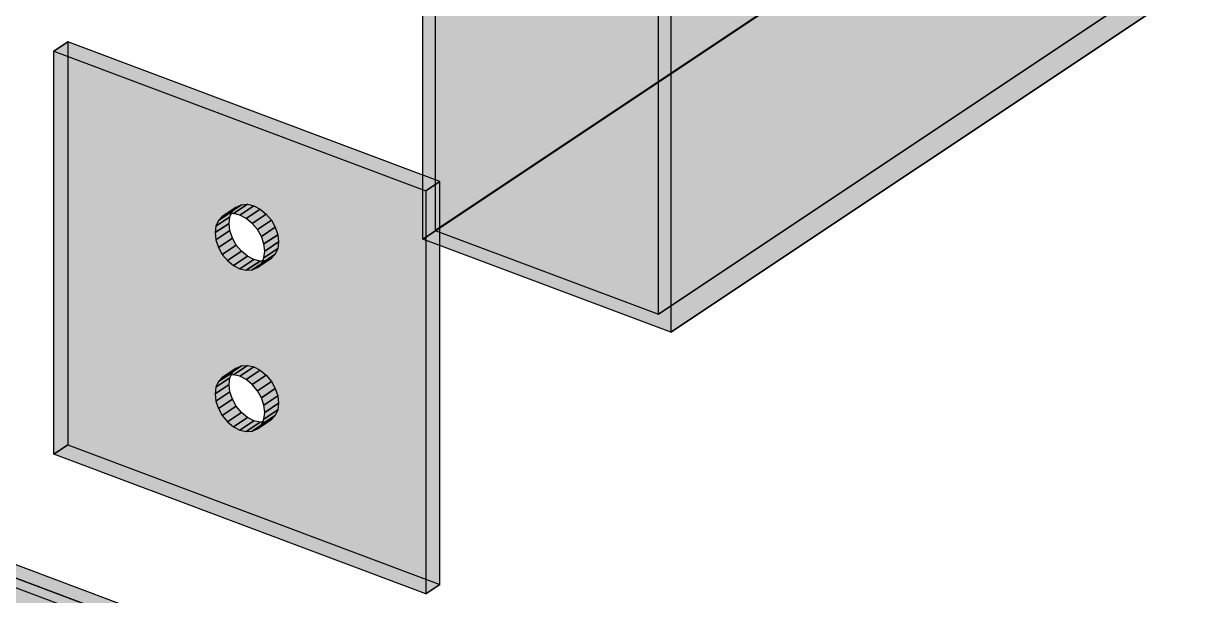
# Model space of a CAD drawing. Header units: millimetres. Extents: x 50 to 612415, y 2 to 4150.
# Drawn here: x 506879.4 to 507082.6, y 2608.5 to 2707 of the extents above; entities that cross this region are included whole.
import ezdxf

# ---------------------------------------------------------------- set-up
doc = ezdxf.new("R2010")
doc.units = ezdxf.units.MM
doc.layers.add('HATCH', color=8, linetype='Continuous', lineweight=9)
doc.layers.add('OUTLINE', color=7, linetype='Continuous', lineweight=25)

msp = doc.modelspace()

# ---------------------------------------------------------------- hatches: boundary and pattern name
at = {"layer": 'HATCH', "true_color": 0x617c87}
for points in [[(505686.838, 3037.056), (507734.839, 2269.056), (507757.293, 2284.025), (505709.292, 3052.025)], [(507734.839, 2266.741), (505686.838, 3034.741), (505709.292, 3049.71), (507757.293, 2281.71)], [(505707.688, 3048.641), (507755.689, 2280.641), (507757.293, 2281.71), (505709.292, 3049.71)]]:
    msp.add_hatch(color=145, dxfattribs=at).paths.add_polyline_path(points)
at = {"layer": 'HATCH', "true_color": 0x5b747f}
for points in [[(507757.293, 2284.025), (505709.292, 3052.025), (505709.292, 3049.71)], [(505707.688, 3048.641), (507755.689, 2280.641), (507755.689, 2273.696)], [(507757.293, 2274.765), (507757.293, 2281.71), (505709.292, 3049.71)], [(507757.293, 2284.025), (505709.292, 3049.71), (507757.293, 2281.71)]]:
    msp.add_hatch(color=147, dxfattribs=at).paths.add_polyline_path(points)
at = {"layer": 'HATCH', "true_color": 0x46848e}
for points in [[(506948.208, 2669.852), (506948.208, 2727.726), (507326.715, 2980.064), (507326.715, 2922.19)], [(506950.346, 2724.609), (506950.346, 2671.365), (507328.853, 2923.703), (507328.853, 2976.947)], [(506990.977, 2711.688), (506990.977, 2653.814), (507369.484, 2906.152), (507369.484, 2964.026)], [(506988.838, 2656.931), (506988.838, 2710.175), (507367.345, 2962.513), (507367.345, 2909.269)], [(506884.589, 2632.79), (506884.589, 2702.239), (506886.994, 2703.842), (506886.994, 2634.394)], [(506948.742, 2678.181), (506948.742, 2608.732), (506951.148, 2610.336), (506951.148, 2679.785)], [(506913.641, 2673.783), (506912.962, 2673.079), (506915.367, 2674.683), (506916.047, 2675.387)], [(506919.69, 2664.967), (506920.369, 2665.671), (506922.775, 2667.275), (506922.095, 2666.571)], [(506913.641, 2646.004), (506912.962, 2645.3), (506915.367, 2646.904), (506916.047, 2647.608)], [(506919.69, 2637.188), (506920.369, 2637.892), (506922.775, 2639.496), (506922.095, 2638.792)]]:
    msp.add_hatch(color=145, dxfattribs=at).paths.add_polyline_path(points)
at = {"layer": 'HATCH', "true_color": 0x468f99}
for points in [[(506950.346, 2671.365), (506988.838, 2656.931), (507367.345, 2909.269), (507328.853, 2923.703)], [(506990.977, 2653.814), (506948.208, 2669.852), (507326.715, 2922.19), (507369.484, 2906.152)], [(506884.589, 2702.239), (506948.742, 2678.181), (506951.148, 2679.785), (506886.994, 2703.842)], [(506919.69, 2671.515), (506918.804, 2672.583), (506921.21, 2674.187), (506922.095, 2673.119)], [(506913.641, 2667.235), (506914.527, 2666.168), (506916.933, 2667.771), (506916.047, 2668.839)], [(506919.69, 2643.736), (506918.804, 2644.803), (506921.21, 2646.407), (506922.095, 2645.339)], [(506913.641, 2639.456), (506914.527, 2638.388), (506916.933, 2639.992), (506916.047, 2641.06)], [(506948.742, 2608.732), (506884.589, 2632.79), (506886.994, 2634.394), (506951.148, 2610.336)]]:
    msp.add_hatch(color=135, dxfattribs=at).paths.add_polyline_path(points)
at = {"layer": 'HATCH', "true_color": 0x468690}
for points in [[(506950.346, 2724.609), (506948.208, 2669.852), (506948.208, 2727.726)], [(506950.346, 2724.609), (506950.346, 2671.365), (506948.208, 2669.852)], [(506990.977, 2711.688), (506990.977, 2653.814), (506988.838, 2656.931)], [(506990.977, 2711.688), (506988.838, 2656.931), (506988.838, 2710.175)], [(506886.994, 2703.842), (506886.994, 2634.394), (506915.367, 2674.683)], [(506886.994, 2703.842), (506915.367, 2674.683), (506916.047, 2675.387)], [(506886.994, 2703.842), (506916.047, 2675.387), (506916.933, 2675.791)], [(506886.994, 2703.842), (506916.933, 2675.791), (506917.964, 2675.866)], [(506886.994, 2703.842), (506917.964, 2675.866), (506919.071, 2675.609)], [(506886.994, 2703.842), (506919.071, 2675.609), (506920.178, 2675.036)], [(506886.994, 2703.842), (506920.178, 2675.036), (506921.21, 2674.187)], [(506951.148, 2679.785), (506886.994, 2703.842), (506921.21, 2674.187)], [(506912.962, 2673.079), (506884.589, 2632.79), (506884.589, 2702.239)], [(506913.641, 2673.783), (506912.962, 2673.079), (506884.589, 2702.239)], [(506914.527, 2674.187), (506913.641, 2673.783), (506884.589, 2702.239)], [(506915.558, 2674.262), (506914.527, 2674.187), (506884.589, 2702.239)], [(506916.665, 2674.005), (506915.558, 2674.262), (506884.589, 2702.239)], [(506917.772, 2673.432), (506916.665, 2674.005), (506884.589, 2702.239)], [(506918.804, 2672.583), (506917.772, 2673.432), (506884.589, 2702.239)], [(506918.804, 2672.583), (506884.589, 2702.239), (506948.742, 2678.181)], [(506951.148, 2610.336), (506951.148, 2679.785), (506921.21, 2666.168)], [(506951.148, 2679.785), (506922.095, 2666.571), (506921.21, 2666.168)], [(506951.148, 2679.785), (506921.21, 2674.187), (506922.095, 2673.119)], [(506951.148, 2679.785), (506922.775, 2667.275), (506922.095, 2666.571)], [(506951.148, 2679.785), (506922.095, 2673.119), (506922.775, 2671.905)], [(506951.148, 2679.785), (506923.202, 2668.232), (506922.775, 2667.275)], [(506951.148, 2679.785), (506922.775, 2671.905), (506923.202, 2670.628)], [(506951.148, 2679.785), (506923.348, 2669.375), (506923.202, 2668.232)], [(506951.148, 2679.785), (506923.202, 2670.628), (506923.348, 2669.375)], [(506918.804, 2664.564), (506948.742, 2678.181), (506948.742, 2608.732)], [(506918.804, 2664.564), (506919.69, 2664.967), (506948.742, 2678.181)], [(506919.69, 2671.515), (506918.804, 2672.583), (506948.742, 2678.181)], [(506919.69, 2664.967), (506920.369, 2665.671), (506948.742, 2678.181)], [(506920.369, 2670.301), (506919.69, 2671.515), (506948.742, 2678.181)], [(506920.369, 2665.671), (506920.797, 2666.628), (506948.742, 2678.181)], [(506920.797, 2669.024), (506920.369, 2670.301), (506948.742, 2678.181)], [(506920.797, 2666.628), (506920.942, 2667.771), (506948.742, 2678.181)], [(506920.942, 2667.771), (506920.797, 2669.024), (506948.742, 2678.181)], [(506886.994, 2634.394), (506914.94, 2673.727), (506915.367, 2674.683)], [(506912.962, 2673.079), (506912.534, 2672.123), (506884.589, 2632.79)], [(506886.994, 2634.394), (506914.794, 2672.583), (506914.94, 2673.727)], [(506912.534, 2672.123), (506912.389, 2670.979), (506884.589, 2632.79)], [(506884.589, 2632.79), (506912.389, 2670.979), (506912.534, 2669.726)], [(506914.94, 2671.33), (506914.794, 2672.583), (506886.994, 2634.394)], [(506914.94, 2671.33), (506886.994, 2634.394), (506914.794, 2644.803)], [(506912.389, 2670.979), (506912.534, 2669.726), (506914.94, 2671.33), (506914.794, 2672.583)], [(506914.94, 2671.33), (506914.794, 2644.803), (506914.94, 2645.947)], [(506914.94, 2671.33), (506914.94, 2645.947), (506915.367, 2646.904)], [(506914.94, 2671.33), (506915.367, 2646.904), (506916.047, 2647.608)], [(506914.94, 2671.33), (506916.047, 2647.608), (506916.933, 2648.011)], [(506914.94, 2671.33), (506916.933, 2648.011), (506917.964, 2648.087)], [(506914.94, 2671.33), (506917.964, 2648.087), (506919.071, 2647.83)], [(506914.94, 2671.33), (506919.071, 2647.83), (506920.178, 2647.257)], [(506914.94, 2671.33), (506920.178, 2647.257), (506921.21, 2646.407)], [(506914.94, 2671.33), (506922.775, 2644.126), (506923.202, 2642.849)], [(506914.94, 2671.33), (506921.21, 2646.407), (506922.095, 2645.339)], [(506914.94, 2671.33), (506922.095, 2645.339), (506922.775, 2644.126)], [(506915.367, 2670.053), (506914.94, 2671.33), (506923.202, 2642.849)], [(506920.942, 2667.771), (506920.797, 2669.024), (506923.202, 2670.628), (506923.348, 2669.375)], [(506948.208, 2669.852), (506950.346, 2671.365), (506988.838, 2656.931)], [(506912.389, 2643.2), (506884.589, 2632.79), (506912.534, 2669.726)], [(506912.534, 2644.343), (506912.389, 2643.2), (506912.534, 2669.726)], [(506912.962, 2645.3), (506912.534, 2644.343), (506912.534, 2669.726)], [(506913.641, 2646.004), (506912.962, 2645.3), (506912.534, 2669.726)], [(506914.527, 2646.407), (506913.641, 2646.004), (506912.534, 2669.726)], [(506915.558, 2646.483), (506914.527, 2646.407), (506912.534, 2669.726)], [(506916.665, 2646.226), (506915.558, 2646.483), (506912.534, 2669.726)], [(506917.772, 2645.653), (506916.665, 2646.226), (506912.534, 2669.726)], [(506918.804, 2644.803), (506917.772, 2645.653), (506912.534, 2669.726)], [(506920.797, 2641.245), (506920.369, 2642.522), (506912.534, 2669.726)], [(506919.69, 2643.736), (506918.804, 2644.803), (506912.534, 2669.726)], [(506920.369, 2642.522), (506919.69, 2643.736), (506912.534, 2669.726)], [(506920.797, 2641.245), (506912.534, 2669.726), (506912.962, 2668.449)], [(506916.047, 2668.839), (506915.367, 2670.053), (506923.202, 2642.849)], [(506951.148, 2610.336), (506916.047, 2668.839), (506923.202, 2642.849)], [(506951.148, 2610.336), (506916.933, 2667.771), (506916.047, 2668.839)], [(506990.977, 2653.814), (506948.208, 2669.852), (506988.838, 2656.931)], [(506920.797, 2641.245), (506912.962, 2668.449), (506913.641, 2667.235)], [(506920.797, 2641.245), (506913.641, 2667.235), (506948.742, 2608.732)], [(506913.641, 2667.235), (506914.527, 2666.168), (506948.742, 2608.732)], [(506951.148, 2610.336), (506917.964, 2666.922), (506916.933, 2667.771)], [(506951.148, 2610.336), (506919.071, 2666.349), (506917.964, 2666.922)], [(506914.527, 2666.168), (506915.558, 2665.318), (506948.742, 2608.732)], [(506915.558, 2665.318), (506916.665, 2664.745), (506948.742, 2608.732)], [(506916.665, 2664.745), (506917.772, 2664.488), (506948.742, 2608.732)], [(506917.772, 2664.488), (506918.804, 2664.564), (506948.742, 2608.732)], [(506951.148, 2610.336), (506920.178, 2666.092), (506919.071, 2666.349)], [(506951.148, 2610.336), (506921.21, 2666.168), (506920.178, 2666.092)], [(506914.94, 2643.551), (506914.794, 2644.803), (506886.994, 2634.394)], [(506912.389, 2643.2), (506912.534, 2641.947), (506914.94, 2643.551), (506914.794, 2644.803)], [(506884.589, 2632.79), (506912.389, 2643.2), (506912.534, 2641.947)], [(506915.367, 2642.274), (506914.94, 2643.551), (506886.994, 2634.394)], [(506916.047, 2641.06), (506915.367, 2642.274), (506886.994, 2634.394)], [(506920.942, 2639.992), (506920.797, 2641.245), (506923.202, 2642.849), (506923.348, 2641.596)], [(506951.148, 2610.336), (506923.202, 2642.849), (506923.348, 2641.596)], [(506884.589, 2632.79), (506912.534, 2641.947), (506912.962, 2640.67)], [(506884.589, 2632.79), (506912.962, 2640.67), (506913.641, 2639.456)], [(506916.933, 2639.992), (506916.047, 2641.06), (506886.994, 2634.394)], [(506920.942, 2639.992), (506920.797, 2641.245), (506948.742, 2608.732)], [(506951.148, 2610.336), (506923.202, 2640.452), (506922.775, 2639.496)], [(506951.148, 2610.336), (506923.348, 2641.596), (506923.202, 2640.452)], [(506884.589, 2632.79), (506913.641, 2639.456), (506914.527, 2638.388)], [(506948.742, 2608.732), (506884.589, 2632.79), (506914.527, 2638.388)], [(506916.933, 2639.992), (506886.994, 2634.394), (506951.148, 2610.336)], [(506914.527, 2638.388), (506915.558, 2637.539), (506948.742, 2608.732)], [(506951.148, 2610.336), (506917.964, 2639.143), (506916.933, 2639.992)], [(506951.148, 2610.336), (506919.071, 2638.57), (506917.964, 2639.143)], [(506951.148, 2610.336), (506920.178, 2638.312), (506919.071, 2638.57)], [(506951.148, 2610.336), (506921.21, 2638.388), (506920.178, 2638.312)], [(506920.369, 2637.892), (506920.797, 2638.848), (506948.742, 2608.732)], [(506920.797, 2638.848), (506920.942, 2639.992), (506948.742, 2608.732)], [(506951.148, 2610.336), (506922.095, 2638.792), (506921.21, 2638.388)], [(506951.148, 2610.336), (506922.775, 2639.496), (506922.095, 2638.792)], [(506915.558, 2637.539), (506916.665, 2636.966), (506948.742, 2608.732)], [(506916.665, 2636.966), (506917.772, 2636.709), (506948.742, 2608.732)], [(506917.772, 2636.709), (506918.804, 2636.784), (506948.742, 2608.732)], [(506918.804, 2636.784), (506919.69, 2637.188), (506948.742, 2608.732)], [(506919.69, 2637.188), (506920.369, 2637.892), (506948.742, 2608.732)]]:
    msp.add_hatch(color=145, dxfattribs=at).paths.add_polyline_path(points)
at = {"layer": 'HATCH', "true_color": 0x468089}
for points in [[(506912.962, 2673.079), (506912.534, 2672.123), (506914.94, 2673.727), (506915.367, 2674.683)], [(506920.369, 2665.671), (506920.797, 2666.628), (506923.202, 2668.232), (506922.775, 2667.275)], [(506912.962, 2645.3), (506912.534, 2644.343), (506914.94, 2645.947), (506915.367, 2646.904)], [(506920.369, 2637.892), (506920.797, 2638.848), (506923.202, 2640.452), (506922.775, 2639.496)]]:
    msp.add_hatch(color=137, dxfattribs=at).paths.add_polyline_path(points)
at = {"layer": 'HATCH', "true_color": 0x468892}
for points in [[(506914.527, 2674.187), (506913.641, 2673.783), (506916.047, 2675.387), (506916.933, 2675.791)], [(506918.804, 2664.564), (506919.69, 2664.967), (506922.095, 2666.571), (506921.21, 2666.168)], [(506914.527, 2646.407), (506913.641, 2646.004), (506916.047, 2647.608), (506916.933, 2648.011)], [(506918.804, 2636.784), (506919.69, 2637.188), (506922.095, 2638.792), (506921.21, 2638.388)]]:
    msp.add_hatch(color=145, dxfattribs=at).paths.add_polyline_path(points)
at = {"layer": 'HATCH', "true_color": 0x468b96}
for points in [[(506915.558, 2674.262), (506914.527, 2674.187), (506916.933, 2675.791), (506917.964, 2675.866)], [(506917.772, 2664.488), (506918.804, 2664.564), (506921.21, 2666.168), (506920.178, 2666.092)], [(506915.558, 2646.483), (506914.527, 2646.407), (506916.933, 2648.011), (506917.964, 2648.087)], [(506917.772, 2636.709), (506918.804, 2636.784), (506921.21, 2638.388), (506920.178, 2638.312)]]:
    msp.add_hatch(color=145, dxfattribs=at).paths.add_polyline_path(points)
at = {"layer": 'HATCH', "true_color": 0x468e98}
for points in [[(506916.665, 2674.005), (506915.558, 2674.262), (506917.964, 2675.866), (506919.071, 2675.609)], [(506916.665, 2664.745), (506917.772, 2664.488), (506920.178, 2666.092), (506919.071, 2666.349)], [(506916.665, 2646.226), (506915.558, 2646.483), (506917.964, 2648.087), (506919.071, 2647.83)], [(506916.665, 2636.966), (506917.772, 2636.709), (506920.178, 2638.312), (506919.071, 2638.57)]]:
    msp.add_hatch(color=145, dxfattribs=at).paths.add_polyline_path(points)
at = {"layer": 'HATCH', "true_color": 0x468f9a}
for points in [[(506917.772, 2673.432), (506916.665, 2674.005), (506919.071, 2675.609), (506920.178, 2675.036)], [(506918.804, 2672.583), (506917.772, 2673.432), (506920.178, 2675.036), (506921.21, 2674.187)], [(506914.527, 2666.168), (506915.558, 2665.318), (506917.964, 2666.922), (506916.933, 2667.771)], [(506915.558, 2665.318), (506916.665, 2664.745), (506919.071, 2666.349), (506917.964, 2666.922)], [(506917.772, 2645.653), (506916.665, 2646.226), (506919.071, 2647.83), (506920.178, 2647.257)], [(506918.804, 2644.803), (506917.772, 2645.653), (506920.178, 2647.257), (506921.21, 2646.407)], [(506914.527, 2638.388), (506915.558, 2637.539), (506917.964, 2639.143), (506916.933, 2639.992)], [(506915.558, 2637.539), (506916.665, 2636.966), (506919.071, 2638.57), (506917.964, 2639.143)]]:
    msp.add_hatch(color=135, dxfattribs=at).paths.add_polyline_path(points)
at = {"layer": 'HATCH', "true_color": 0x46828c}
for points in [[(506912.534, 2672.123), (506912.389, 2670.979), (506914.794, 2672.583), (506914.94, 2673.727)], [(506920.797, 2666.628), (506920.942, 2667.771), (506923.348, 2669.375), (506923.202, 2668.232)], [(506912.534, 2644.343), (506912.389, 2643.2), (506914.794, 2644.803), (506914.94, 2645.947)], [(506920.797, 2638.848), (506920.942, 2639.992), (506923.348, 2641.596), (506923.202, 2640.452)]]:
    msp.add_hatch(color=145, dxfattribs=at).paths.add_polyline_path(points)
at = {"layer": 'HATCH', "true_color": 0x468d97}
for points in [[(506920.369, 2670.301), (506919.69, 2671.515), (506922.095, 2673.119), (506922.775, 2671.905)], [(506912.962, 2668.449), (506913.641, 2667.235), (506916.047, 2668.839), (506915.367, 2670.053)], [(506920.369, 2642.522), (506919.69, 2643.736), (506922.095, 2645.339), (506922.775, 2644.126)], [(506912.962, 2640.67), (506913.641, 2639.456), (506916.047, 2641.06), (506915.367, 2642.274)]]:
    msp.add_hatch(color=145, dxfattribs=at).paths.add_polyline_path(points)
at = {"layer": 'HATCH', "true_color": 0x468a94}
for points in [[(506912.534, 2669.726), (506912.962, 2668.449), (506915.367, 2670.053), (506914.94, 2671.33)], [(506920.797, 2669.024), (506920.369, 2670.301), (506922.775, 2671.905), (506923.202, 2670.628)], [(506912.534, 2641.947), (506912.962, 2640.67), (506915.367, 2642.274), (506914.94, 2643.551)], [(506920.797, 2641.245), (506920.369, 2642.522), (506922.775, 2644.126), (506923.202, 2642.849)]]:
    msp.add_hatch(color=145, dxfattribs=at).paths.add_polyline_path(points)

# ---------------------------------------------------------------- linework, layer by layer
at = {"layer": 'OUTLINE', "color": 139, "true_color": 0x42544a}
for p, q in [((507757.293, 2284.025), (505709.292, 3052.025)), ((507757.293, 2284.025), (505709.292, 3052.025)), ((505707.688, 3048.641), (507755.689, 2280.641)), ((505707.688, 3048.641), (507755.689, 2280.641)), ((507757.293, 2281.71), (505709.292, 3049.71)), ((505709.292, 3049.71), (507757.293, 2281.71)), ((507757.293, 2281.71), (505709.292, 3049.71)), ((505709.292, 3049.71), (507757.293, 2281.71)), ((507328.853, 2923.703), (506950.346, 2671.365)), ((506950.346, 2671.365), (507328.853, 2923.703)), ((506948.208, 2669.852), (507326.715, 2922.19)), ((507326.715, 2922.19), (506948.208, 2669.852)), ((506988.838, 2656.931), (507367.345, 2909.269)), ((507367.345, 2909.269), (506988.838, 2656.931)), ((507369.484, 2906.152), (506990.977, 2653.814)), ((506990.977, 2653.814), (507369.484, 2906.152)), ((506948.208, 2669.852), (506948.208, 2727.726)), ((506948.208, 2669.852), (506948.208, 2727.726)), ((506950.346, 2724.609), (506950.346, 2671.365)), ((506950.346, 2724.609), (506950.346, 2671.365)), ((506990.977, 2711.688), (506990.977, 2653.814)), ((506990.977, 2711.688), (506990.977, 2653.814)), ((506988.838, 2656.931), (506988.838, 2710.175)), ((506988.838, 2656.931), (506988.838, 2710.175)), ((506884.589, 2702.239), (506886.994, 2703.842)), ((506886.994, 2703.842), (506884.589, 2702.239)), ((506886.994, 2703.842), (506886.994, 2634.394)), ((506886.994, 2703.842), (506886.994, 2634.394)), ((506951.148, 2679.785), (506886.994, 2703.842)), ((506951.148, 2679.785), (506886.994, 2703.842)), ((506884.589, 2632.79), (506884.589, 2702.239)), ((506884.589, 2632.79), (506884.589, 2702.239)), ((506884.589, 2702.239), (506948.742, 2678.181)), ((506884.589, 2702.239), (506948.742, 2678.181)), ((506948.742, 2678.181), (506951.148, 2679.785)), ((506951.148, 2679.785), (506948.742, 2678.181)), ((506951.148, 2610.336), (506951.148, 2679.785)), ((506951.148, 2610.336), (506951.148, 2679.785)), ((506948.742, 2678.181), (506948.742, 2608.732)), ((506948.742, 2678.181), (506948.742, 2608.732)), ((506915.367, 2674.683), (506912.962, 2673.079)), ((506912.962, 2673.079), (506915.367, 2674.683)), ((506916.047, 2675.387), (506913.641, 2673.783)), ((506913.641, 2673.783), (506916.047, 2675.387)), ((506916.933, 2675.791), (506914.527, 2674.187)), ((506914.527, 2674.187), (506916.933, 2675.791)), ((506914.94, 2673.727), (506915.367, 2674.683)), ((506914.94, 2673.727), (506915.367, 2674.683)), ((506915.367, 2674.683), (506916.047, 2675.387)), ((506915.367, 2674.683), (506916.047, 2675.387)), ((506917.964, 2675.866), (506915.558, 2674.262)), ((506915.558, 2674.262), (506917.964, 2675.866)), ((506916.047, 2675.387), (506916.933, 2675.791)), ((506916.047, 2675.387), (506916.933, 2675.791)), ((506919.071, 2675.609), (506916.665, 2674.005)), ((506916.665, 2674.005), (506919.071, 2675.609)), ((506916.933, 2675.791), (506917.964, 2675.866)), ((506916.933, 2675.791), (506917.964, 2675.866)), ((506920.178, 2675.036), (506917.772, 2673.432)), ((506917.772, 2673.432), (506920.178, 2675.036)), ((506917.964, 2675.866), (506919.071, 2675.609)), ((506917.964, 2675.866), (506919.071, 2675.609)), ((506919.071, 2675.609), (506920.178, 2675.036)), ((506919.071, 2675.609), (506920.178, 2675.036)), ((506920.178, 2675.036), (506921.21, 2674.187)), ((506920.178, 2675.036), (506921.21, 2674.187)), ((506914.94, 2673.727), (506912.534, 2672.123)), ((506912.534, 2672.123), (506914.94, 2673.727)), ((506912.962, 2673.079), (506912.534, 2672.123)), ((506912.962, 2673.079), (506912.534, 2672.123)), ((506913.641, 2673.783), (506912.962, 2673.079)), ((506913.641, 2673.783), (506912.962, 2673.079)), ((506914.527, 2674.187), (506913.641, 2673.783)), ((506914.527, 2674.187), (506913.641, 2673.783)), ((506915.558, 2674.262), (506914.527, 2674.187)), ((506915.558, 2674.262), (506914.527, 2674.187)), ((506914.794, 2672.583), (506914.94, 2673.727)), ((506914.794, 2672.583), (506914.94, 2673.727)), ((506916.665, 2674.005), (506915.558, 2674.262)), ((506916.665, 2674.005), (506915.558, 2674.262)), ((506917.772, 2673.432), (506916.665, 2674.005)), ((506917.772, 2673.432), (506916.665, 2674.005)), ((506918.804, 2672.583), (506917.772, 2673.432)), ((506918.804, 2672.583), (506917.772, 2673.432)), ((506921.21, 2674.187), (506918.804, 2672.583)), ((506918.804, 2672.583), (506921.21, 2674.187)), ((506922.095, 2673.119), (506919.69, 2671.515)), ((506919.69, 2671.515), (506922.095, 2673.119)), ((506921.21, 2674.187), (506922.095, 2673.119)), ((506921.21, 2674.187), (506922.095, 2673.119)), ((506922.095, 2673.119), (506922.775, 2671.905)), ((506922.095, 2673.119), (506922.775, 2671.905)), ((506914.794, 2672.583), (506912.389, 2670.979)), ((506912.389, 2670.979), (506914.794, 2672.583)), ((506912.534, 2672.123), (506912.389, 2670.979)), ((506912.534, 2672.123), (506912.389, 2670.979)), ((506912.389, 2670.979), (506912.534, 2669.726)), ((506912.389, 2670.979), (506912.534, 2669.726)), ((506914.94, 2671.33), (506912.534, 2669.726)), ((506912.534, 2669.726), (506914.94, 2671.33)), ((506914.94, 2671.33), (506914.794, 2672.583)), ((506914.94, 2671.33), (506914.794, 2672.583)), ((506915.367, 2670.053), (506914.94, 2671.33)), ((506915.367, 2670.053), (506914.94, 2671.33)), ((506919.69, 2671.515), (506918.804, 2672.583)), ((506919.69, 2671.515), (506918.804, 2672.583)), ((506920.369, 2670.301), (506919.69, 2671.515)), ((506920.369, 2670.301), (506919.69, 2671.515)), ((506920.369, 2670.301), (506922.775, 2671.905)), ((506922.775, 2671.905), (506920.369, 2670.301)), ((506920.797, 2669.024), (506923.202, 2670.628)), ((506923.202, 2670.628), (506920.797, 2669.024)), ((506922.775, 2671.905), (506923.202, 2670.628)), ((506922.775, 2671.905), (506923.202, 2670.628)), ((506923.202, 2670.628), (506923.348, 2669.375)), ((506923.202, 2670.628), (506923.348, 2669.375)), ((506950.346, 2671.365), (506988.838, 2656.931)), ((506950.346, 2671.365), (506988.838, 2656.931)), ((506912.534, 2669.726), (506912.962, 2668.449)), ((506912.534, 2669.726), (506912.962, 2668.449)), ((506915.367, 2670.053), (506912.962, 2668.449)), ((506912.962, 2668.449), (506915.367, 2670.053)), ((506913.641, 2667.235), (506916.047, 2668.839)), ((506916.047, 2668.839), (506913.641, 2667.235)), ((506916.047, 2668.839), (506915.367, 2670.053)), ((506916.047, 2668.839), (506915.367, 2670.053)), ((506916.933, 2667.771), (506916.047, 2668.839)), ((506916.933, 2667.771), (506916.047, 2668.839)), ((506920.797, 2669.024), (506920.369, 2670.301)), ((506920.797, 2669.024), (506920.369, 2670.301)), ((506920.942, 2667.771), (506920.797, 2669.024)), ((506920.942, 2667.771), (506920.797, 2669.024)), ((506920.942, 2667.771), (506923.348, 2669.375)), ((506923.348, 2669.375), (506920.942, 2667.771)), ((506923.348, 2669.375), (506923.202, 2668.232)), ((506923.348, 2669.375), (506923.202, 2668.232)), ((506990.977, 2653.814), (506948.208, 2669.852)), ((506990.977, 2653.814), (506948.208, 2669.852)), ((506912.962, 2668.449), (506913.641, 2667.235)), ((506912.962, 2668.449), (506913.641, 2667.235)), ((506913.641, 2667.235), (506914.527, 2666.168)), ((506913.641, 2667.235), (506914.527, 2666.168)), ((506914.527, 2666.168), (506916.933, 2667.771)), ((506916.933, 2667.771), (506914.527, 2666.168)), ((506915.558, 2665.318), (506917.964, 2666.922)), ((506917.964, 2666.922), (506915.558, 2665.318)), ((506917.964, 2666.922), (506916.933, 2667.771)), ((506917.964, 2666.922), (506916.933, 2667.771)), ((506919.071, 2666.349), (506917.964, 2666.922)), ((506919.071, 2666.349), (506917.964, 2666.922)), ((506919.69, 2664.967), (506922.095, 2666.571)), ((506922.095, 2666.571), (506919.69, 2664.967)), ((506920.369, 2665.671), (506922.775, 2667.275)), ((506922.775, 2667.275), (506920.369, 2665.671)), ((506920.369, 2665.671), (506920.797, 2666.628)), ((506920.369, 2665.671), (506920.797, 2666.628)), ((506920.797, 2666.628), (506923.202, 2668.232)), ((506923.202, 2668.232), (506920.797, 2666.628)), ((506920.797, 2666.628), (506920.942, 2667.771)), ((506920.797, 2666.628), (506920.942, 2667.771)), ((506922.095, 2666.571), (506921.21, 2666.168)), ((506922.095, 2666.571), (506921.21, 2666.168)), ((506922.775, 2667.275), (506922.095, 2666.571)), ((506922.775, 2667.275), (506922.095, 2666.571)), ((506923.202, 2668.232), (506922.775, 2667.275)), ((506923.202, 2668.232), (506922.775, 2667.275)), ((506914.527, 2666.168), (506915.558, 2665.318)), ((506914.527, 2666.168), (506915.558, 2665.318)), ((506915.558, 2665.318), (506916.665, 2664.745)), ((506915.558, 2665.318), (506916.665, 2664.745)), ((506916.665, 2664.745), (506919.071, 2666.349)), ((506919.071, 2666.349), (506916.665, 2664.745)), ((506916.665, 2664.745), (506917.772, 2664.488)), ((506916.665, 2664.745), (506917.772, 2664.488)), ((506917.772, 2664.488), (506920.178, 2666.092)), ((506920.178, 2666.092), (506917.772, 2664.488)), ((506917.772, 2664.488), (506918.804, 2664.564)), ((506917.772, 2664.488), (506918.804, 2664.564)), ((506918.804, 2664.564), (506921.21, 2666.168)), ((506921.21, 2666.168), (506918.804, 2664.564)), ((506918.804, 2664.564), (506919.69, 2664.967)), ((506918.804, 2664.564), (506919.69, 2664.967)), ((506920.178, 2666.092), (506919.071, 2666.349)), ((506920.178, 2666.092), (506919.071, 2666.349)), ((506919.69, 2664.967), (506920.369, 2665.671)), ((506919.69, 2664.967), (506920.369, 2665.671)), ((506921.21, 2666.168), (506920.178, 2666.092)), ((506921.21, 2666.168), (506920.178, 2666.092)), ((506915.367, 2646.904), (506912.962, 2645.3)), ((506912.962, 2645.3), (506915.367, 2646.904)), ((506916.047, 2647.608), (506913.641, 2646.004)), ((506913.641, 2646.004), (506916.047, 2647.608)), ((506914.527, 2646.407), (506913.641, 2646.004)), ((506914.527, 2646.407), (506913.641, 2646.004)), ((506916.933, 2648.011), (506914.527, 2646.407)), ((506914.527, 2646.407), (506916.933, 2648.011)), ((506915.558, 2646.483), (506914.527, 2646.407)), ((506915.558, 2646.483), (506914.527, 2646.407)), ((506914.94, 2645.947), (506915.367, 2646.904)), ((506914.94, 2645.947), (506915.367, 2646.904)), ((506915.367, 2646.904), (506916.047, 2647.608)), ((506915.367, 2646.904), (506916.047, 2647.608)), ((506917.964, 2648.087), (506915.558, 2646.483)), ((506915.558, 2646.483), (506917.964, 2648.087)), ((506916.665, 2646.226), (506915.558, 2646.483)), ((506916.665, 2646.226), (506915.558, 2646.483)), ((506916.047, 2647.608), (506916.933, 2648.011)), ((506916.047, 2647.608), (506916.933, 2648.011)), ((506919.071, 2647.83), (506916.665, 2646.226)), ((506916.665, 2646.226), (506919.071, 2647.83)), ((506917.772, 2645.653), (506916.665, 2646.226)), ((506917.772, 2645.653), (506916.665, 2646.226)), ((506916.933, 2648.011), (506917.964, 2648.087)), ((506916.933, 2648.011), (506917.964, 2648.087)), ((506920.178, 2647.257), (506917.772, 2645.653)), ((506917.772, 2645.653), (506920.178, 2647.257)), ((506917.964, 2648.087), (506919.071, 2647.83)), ((506917.964, 2648.087), (506919.071, 2647.83)), ((506921.21, 2646.407), (506918.804, 2644.803)), ((506918.804, 2644.803), (506921.21, 2646.407)), ((506919.071, 2647.83), (506920.178, 2647.257)), ((506919.071, 2647.83), (506920.178, 2647.257)), ((506920.178, 2647.257), (506921.21, 2646.407)), ((506920.178, 2647.257), (506921.21, 2646.407)), ((506921.21, 2646.407), (506922.095, 2645.339)), ((506921.21, 2646.407), (506922.095, 2645.339)), ((506914.794, 2644.803), (506912.389, 2643.2)), ((506912.389, 2643.2), (506914.794, 2644.803)), ((506912.534, 2644.343), (506912.389, 2643.2)), ((506912.534, 2644.343), (506912.389, 2643.2)), ((506914.94, 2645.947), (506912.534, 2644.343)), ((506912.534, 2644.343), (506914.94, 2645.947)), ((506912.962, 2645.3), (506912.534, 2644.343)), ((506912.962, 2645.3), (506912.534, 2644.343)), ((506913.641, 2646.004), (506912.962, 2645.3)), ((506913.641, 2646.004), (506912.962, 2645.3)), ((506914.794, 2644.803), (506914.94, 2645.947)), ((506914.794, 2644.803), (506914.94, 2645.947)), ((506914.94, 2643.551), (506914.794, 2644.803)), ((506914.94, 2643.551), (506914.794, 2644.803)), ((506918.804, 2644.803), (506917.772, 2645.653)), ((506918.804, 2644.803), (506917.772, 2645.653)), ((506919.69, 2643.736), (506918.804, 2644.803)), ((506919.69, 2643.736), (506918.804, 2644.803)), ((506922.095, 2645.339), (506919.69, 2643.736)), ((506919.69, 2643.736), (506922.095, 2645.339)), ((506922.095, 2645.339), (506922.775, 2644.126)), ((506922.095, 2645.339), (506922.775, 2644.126)), ((506912.389, 2643.2), (506912.534, 2641.947)), ((506912.389, 2643.2), (506912.534, 2641.947)), ((506914.94, 2643.551), (506912.534, 2641.947)), ((506912.534, 2641.947), (506914.94, 2643.551)), ((506915.367, 2642.274), (506912.962, 2640.67)), ((506912.962, 2640.67), (506915.367, 2642.274)), ((506915.367, 2642.274), (506914.94, 2643.551)), ((506915.367, 2642.274), (506914.94, 2643.551)), ((506916.047, 2641.06), (506915.367, 2642.274)), ((506916.047, 2641.06), (506915.367, 2642.274)), ((506920.369, 2642.522), (506919.69, 2643.736)), ((506920.369, 2642.522), (506919.69, 2643.736)), ((506920.369, 2642.522), (506922.775, 2644.126)), ((506922.775, 2644.126), (506920.369, 2642.522)), ((506920.797, 2641.245), (506920.369, 2642.522)), ((506920.797, 2641.245), (506920.369, 2642.522)), ((506920.797, 2641.245), (506923.202, 2642.849)), ((506923.202, 2642.849), (506920.797, 2641.245)), ((506922.775, 2644.126), (506923.202, 2642.849)), ((506922.775, 2644.126), (506923.202, 2642.849)), ((506923.202, 2642.849), (506923.348, 2641.596)), ((506923.202, 2642.849), (506923.348, 2641.596)), ((506912.534, 2641.947), (506912.962, 2640.67)), ((506912.534, 2641.947), (506912.962, 2640.67)), ((506912.962, 2640.67), (506913.641, 2639.456)), ((506912.962, 2640.67), (506913.641, 2639.456)), ((506913.641, 2639.456), (506916.047, 2641.06)), ((506916.047, 2641.06), (506913.641, 2639.456)), ((506916.933, 2639.992), (506916.047, 2641.06)), ((506916.933, 2639.992), (506916.047, 2641.06)), ((506920.942, 2639.992), (506920.797, 2641.245)), ((506920.942, 2639.992), (506920.797, 2641.245)), ((506920.797, 2638.848), (506923.202, 2640.452)), ((506923.202, 2640.452), (506920.797, 2638.848)), ((506920.942, 2639.992), (506923.348, 2641.596)), ((506923.348, 2641.596), (506920.942, 2639.992)), ((506923.202, 2640.452), (506922.775, 2639.496)), ((506923.202, 2640.452), (506922.775, 2639.496)), ((506923.348, 2641.596), (506923.202, 2640.452)), ((506923.348, 2641.596), (506923.202, 2640.452)), ((506913.641, 2639.456), (506914.527, 2638.388)), ((506913.641, 2639.456), (506914.527, 2638.388)), ((506914.527, 2638.388), (506916.933, 2639.992)), ((506916.933, 2639.992), (506914.527, 2638.388)), ((506914.527, 2638.388), (506915.558, 2637.539)), ((506914.527, 2638.388), (506915.558, 2637.539)), ((506915.558, 2637.539), (506917.964, 2639.143)), ((506917.964, 2639.143), (506915.558, 2637.539)), ((506916.665, 2636.966), (506919.071, 2638.57)), ((506919.071, 2638.57), (506916.665, 2636.966)), ((506917.964, 2639.143), (506916.933, 2639.992)), ((506917.964, 2639.143), (506916.933, 2639.992)), ((506917.772, 2636.709), (506920.178, 2638.312)), ((506920.178, 2638.312), (506917.772, 2636.709)), ((506919.071, 2638.57), (506917.964, 2639.143)), ((506919.071, 2638.57), (506917.964, 2639.143)), ((506918.804, 2636.784), (506921.21, 2638.388)), ((506921.21, 2638.388), (506918.804, 2636.784)), ((506920.178, 2638.312), (506919.071, 2638.57)), ((506920.178, 2638.312), (506919.071, 2638.57)), ((506919.69, 2637.188), (506922.095, 2638.792)), ((506922.095, 2638.792), (506919.69, 2637.188)), ((506921.21, 2638.388), (506920.178, 2638.312)), ((506921.21, 2638.388), (506920.178, 2638.312)), ((506920.369, 2637.892), (506922.775, 2639.496)), ((506922.775, 2639.496), (506920.369, 2637.892)), ((506920.369, 2637.892), (506920.797, 2638.848)), ((506920.369, 2637.892), (506920.797, 2638.848)), ((506920.797, 2638.848), (506920.942, 2639.992)), ((506920.797, 2638.848), (506920.942, 2639.992)), ((506922.095, 2638.792), (506921.21, 2638.388)), ((506922.095, 2638.792), (506921.21, 2638.388)), ((506922.775, 2639.496), (506922.095, 2638.792)), ((506922.775, 2639.496), (506922.095, 2638.792)), ((506915.558, 2637.539), (506916.665, 2636.966)), ((506915.558, 2637.539), (506916.665, 2636.966)), ((506916.665, 2636.966), (506917.772, 2636.709)), ((506916.665, 2636.966), (506917.772, 2636.709)), ((506917.772, 2636.709), (506918.804, 2636.784)), ((506917.772, 2636.709), (506918.804, 2636.784)), ((506918.804, 2636.784), (506919.69, 2637.188)), ((506918.804, 2636.784), (506919.69, 2637.188)), ((506919.69, 2637.188), (506920.369, 2637.892)), ((506919.69, 2637.188), (506920.369, 2637.892)), ((506886.994, 2634.394), (506884.589, 2632.79)), ((506884.589, 2632.79), (506886.994, 2634.394)), ((506886.994, 2634.394), (506951.148, 2610.336)), ((506886.994, 2634.394), (506951.148, 2610.336)), ((506948.742, 2608.732), (506884.589, 2632.79)), ((506948.742, 2608.732), (506884.589, 2632.79)), ((506951.148, 2610.336), (506948.742, 2608.732)), ((506948.742, 2608.732), (506951.148, 2610.336))]:
    msp.add_line(p, q, dxfattribs=at)

doc.saveas('drawing.dxf')
